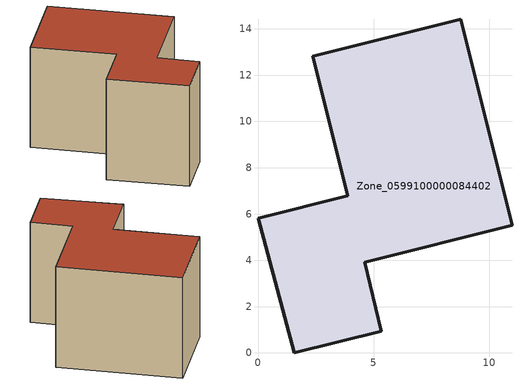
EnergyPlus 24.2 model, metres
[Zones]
Zone_0599100000084402
 floor ground (C_G): 5.32,0.94 1.56,0 0,5.81 3.89,6.78 2.38,12.82 8.76,14.43 10.98,5.51 4.62,3.91 z0
 wall outside (C_F): 1.56,0 5.32,0.94 4.62,3.91 10.98,5.51 8.76,14.43 2.38,12.82 3.89,6.78 0,5.81 1.56,0 z0:8
 roof outside (C_R): 10.98,5.51 8.76,14.43 2.38,12.82 3.89,6.78 0,5.81 1.56,0 5.32,0.94 4.62,3.91 z8
[BUILDING]
Pand.0599100000084402: North Axis=0; Terrain=City; Loads Convergence Tolerance Value=0.04; Temperature Convergence Tolerance Value=0.4; Solar Distribution=FullExterior; Maximum Number of Warmup Days=25; Minimum Number of Warmup Days=1
[Site:Location]
Rotterdam.The.Hague.AP_ZH_NLD Design_Conditions: Latitude=51.96; Longitude=4.45; Time Zone=1; Elevation=-4.5
[SITE:GROUNDTEMPERATURE:BUILDINGSURFACE]
18, 18, 18, 18, 18, 18, 18, 18, 18, 18, 18, 18
[MATERIAL] Thermal Absorptance=0.9; Solar Absorptance=0.7; Visible Absorptance=0.7
Name | Roughness | Thickness | Conductivity | Density | Specific Heat
G.TC.1946-1964 | MediumSmooth | 0.15 | 1 | 540 | 1210
F.TC.1946-1964 | Rough | 0.3 | 0.857143 | 1920 | 840
R.TC.1946-1964 | MediumRough | 0.2 | 0.235294 | 1500 | 1000
[CONSTRUCTION]
C_G: G.TC.1946-1964
C_F: F.TC.1946-1964
C_R: R.TC.1946-1964
[ZONE]
Zone_0599100000084402: Type=1; Multiplier=1; Ceiling Height=Autocalculate; Volume=Autocalculate; Floor Area=autocalculate; Part of Total Floor Area=Yes
[ZONEINFILTRATION:DESIGNFLOWRATE]
Infil_Zone_0599100000084402: Zone or ZoneList or Space or SpaceList=Zone_0599100000084402; Schedule=AlwaysOn; Design Flow Rate Calculation Method=Flow/Area; Flow Rate per Floor Area=0.003; Constant Term Coefficient=1; Temperature Term Coefficient=0; Velocity Term Coefficient=0; Velocity Squared Term Coefficient=0
[HVACTEMPLATE:ZONE:IDEALLOADSAIRSYSTEM]
Zone_0599100000084402: Maximum Heating Supply Air Temperature=50; Minimum Cooling Supply Air Temperature=13; Maximum Heating Supply Air Humidity Ratio=0.0156; Minimum Cooling Supply Air Humidity Ratio=0.0077; Heating Limit=NoLimit; Cooling Limit=NoLimit; Dehumidification Control Type=ConstantSensibleHeatRatio; Cooling Sensible Heat Ratio=0.7; Dehumidification Setpoint=60; Humidification Control Type=None; Humidification Setpoint=30; Outdoor Air Method=None; Outdoor Air Flow Rate per Person=0.00944; Outdoor Air Flow Rate per Zone Floor Area=0; Outdoor Air Flow Rate per Zone=0; Demand Controlled Ventilation Type=None; Outdoor Air Economizer Type=NoEconomizer; Heat Recovery Type=None; Sensible Heat Recovery Effectiveness=0.7; Latent Heat Recovery Effectiveness=0.65
[ZONECONTROL:THERMOSTAT]
ThermostatControl_Zone_0599100000084402: Zone or ZoneList=Zone_0599100000084402; Control Type Schedule=DualSetpointControlType; Control 1=Thermostat_Zone_0599100000084402; Temperature Difference Between Cutout And Setpoint=0
[THERMOSTATSETPOINT:DUALSETPOINT]
Thermostat_Zone_0599100000084402: Heating Setpoint Temperature Schedule=HeatingSetpoint_Zone_0599100000084402; Cooling Setpoint Temperature Schedule=CoolingSetpoint_Zone_0599100000084402
[SCHEDULE:COMPACT]
HeatingSetpoint_Zone_0599100000084402: Through: 12/31, For: AllDays, Until: 24:00, 21
CoolingSetpoint_Zone_0599100000084402: Through: 12/31, For: AllDays, Until: 24:00, 24
DualSetpointControlType: Through: 12/31, For: AllDays, Until: 24:00, 4
AlwaysOn: Through: 12/31, For: AllDays, Until: 24:00, 1
